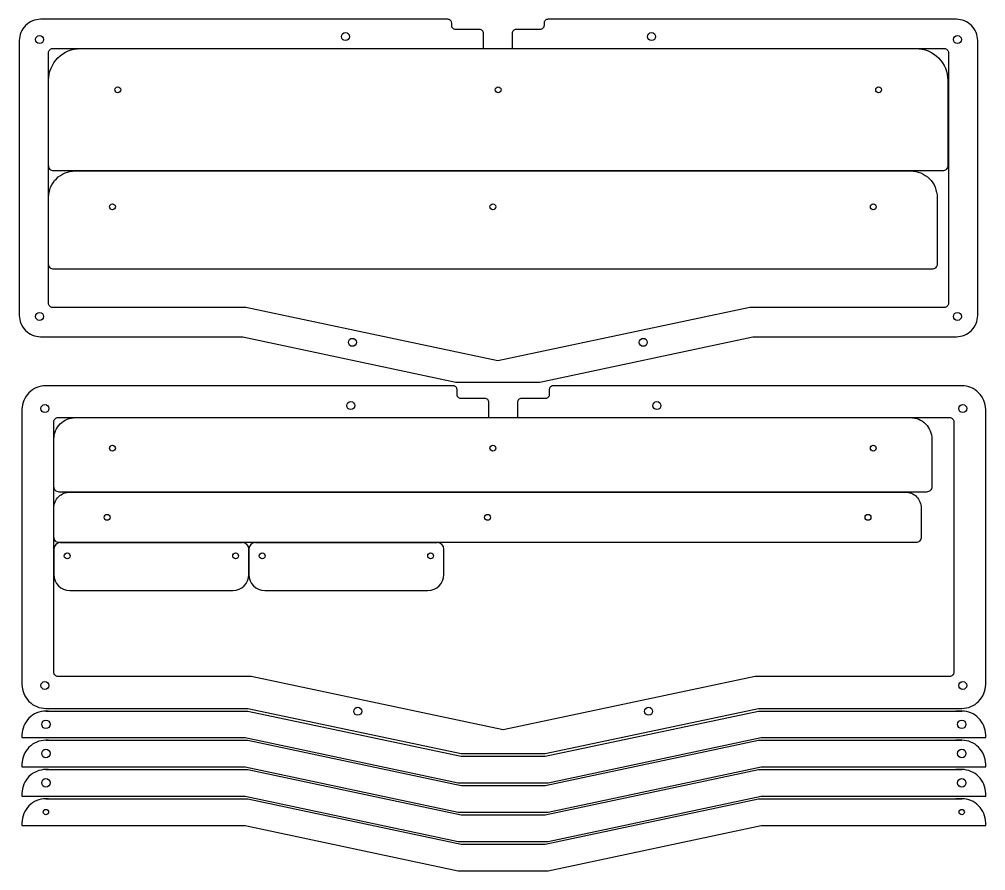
# Model space of a CAD drawing. Extents: x 63 to 788, y 423 to 1014.
# Drawn here: x 425.1 to 788.3, y 423.3 to 743.5 of the extents above; entities that cross this region are included whole.
import ezdxf

# ---------------------------------------------------------------- set-up
doc = ezdxf.new("R2010")
doc.units = 0
doc.header["$MEASUREMENT"] = 0
doc.layers.get('0').update_dxf_attribs({"linetype": 'CONTINUOUS'})

msp = doc.modelspace()

# ---------------------------------------------------------------- linework, layer by layer
at = {"color": 1, "linetype": 'Continuous'}
for p, q in [((440.55, 546.71), (508.85, 546.71)), ((513.85, 546.71), (582.15, 546.71)), ((438.05, 544.21), (438.05, 534.71)), ((511.35, 544.21), (511.35, 534.71)), ((511.35, 534.71), (511.35, 544.21)), ((584.65, 534.71), (584.65, 544.21)), ((444.05, 528.71), (505.35, 528.71)), ((517.35, 528.71), (578.65, 528.71))]:
    msp.add_line(p, q, dxfattribs=at)
for points in [[(599.57, 732.47), (599.57, 738.14, 0.414214), (598.07, 739.64), (589.07, 739.64, -0.414214), (587.57, 741.14), (587.57, 741.97, 0.414214), (586.07, 743.47), (437.55, 743.47), (433.05, 743.47, 0.414214), (425.05, 735.47), (425.05, 730.97), (425.05, 636.63), (425.05, 632.13, 0.414214), (433.05, 624.13), (437.55, 624.13), (509.03, 624.13), (589.19, 607.09), (604.92, 607.09), (620.66, 607.09), (700.81, 624.13), (772.79, 624.13), (777.29, 624.13, 0.414214), (785.29, 632.13), (785.29, 636.63), (785.29, 735.47, 0.414214), (777.29, 743.47), (623.77, 743.47, 0.414214), (622.27, 741.97), (622.27, 741.14, -0.414214), (620.77, 739.64), (611.77, 739.64, 0.414214), (610.27, 738.14), (610.27, 732.47)], [(610.27, 732.47), (772.79, 732.47, -0.414214), (774.29, 730.97), (774.29, 636.63, -0.414214), (772.79, 635.13), (699.65, 635.13), (604.92, 614.99), (510.19, 635.13), (437.55, 635.13, -0.414214), (436.05, 636.63), (436.05, 730.97, -0.414214), (437.55, 732.47), (599.57, 732.47)], [(601.57, 593.71), (601.57, 599.39, 0.414214), (600.07, 600.89), (591.07, 600.89, -0.414214), (589.57, 602.39), (589.57, 604.21, 0.414214), (588.07, 605.71), (439.55, 605.71), (435.05, 605.71, 0.414214), (426.05, 596.71), (426.05, 592.21), (426.05, 497.87), (426.05, 493.37, 0.414214), (435.05, 484.37), (439.55, 484.37), (510.93, 484.37), (591.08, 467.34), (606.92, 467.34), (622.76, 467.34), (702.91, 484.37), (774.79, 484.37), (779.29, 484.37, 0.414214), (788.29, 493.37), (788.29, 497.87), (788.29, 596.71, 0.414214), (779.29, 605.71), (625.77, 605.71, 0.414214), (624.27, 604.21), (624.27, 602.39, -0.414214), (622.77, 600.89), (613.77, 600.89, 0.414214), (612.27, 599.39), (612.27, 593.71)], [(612.27, 593.71), (774.79, 593.71, -0.414214), (776.29, 592.21), (776.29, 497.87, -0.414214), (774.79, 496.37), (701.65, 496.37), (606.92, 476.24), (512.19, 496.37), (439.55, 496.37, -0.414214), (438.05, 497.87), (438.05, 592.21, -0.414214), (439.55, 593.71), (601.57, 593.71)], [(436.05, 483.37), (435.05, 483.37, 0.414214), (426.05, 474.37), (426.05, 473.37), (435.05, 473.37), (439.55, 473.37), (509.88, 473.37), (590.03, 456.34), (606.92, 456.34), (623.81, 456.34), (703.96, 473.37), (774.79, 473.37), (779.29, 473.37), (788.29, 473.37), (788.29, 474.37, 0.414214), (779.29, 483.37)], [(436.05, 472.37), (435.05, 472.37, 0.414214), (426.05, 463.37), (426.05, 462.37), (435.05, 462.37), (439.55, 462.37), (509.88, 462.37), (590.03, 445.34), (606.92, 445.34), (623.81, 445.34), (703.96, 462.37), (774.79, 462.37), (779.29, 462.37), (788.29, 462.37), (788.29, 463.37, 0.414214), (779.29, 472.37)], [(436.05, 461.37), (435.05, 461.37, 0.414214), (426.05, 452.37), (426.05, 451.37), (435.05, 451.37), (439.55, 451.37), (509.88, 451.37), (590.03, 434.34), (606.92, 434.34), (623.81, 434.34), (703.96, 451.37), (774.79, 451.37), (779.29, 451.37), (788.29, 451.37), (788.29, 452.37, 0.414214), (779.29, 461.37)], [(436.05, 450.37), (435.05, 450.37, 0.414214), (426.05, 441.37), (426.05, 440.37), (435.05, 440.37), (439.55, 440.37), (509.88, 440.37), (590.03, 423.34), (606.92, 423.34), (623.81, 423.34), (703.96, 440.37), (774.79, 440.37), (779.29, 440.37), (788.29, 440.37), (788.29, 441.37, 0.414214), (779.29, 450.37)]]:
    msp.add_lwpolyline(points, format="xyb", dxfattribs=at)
for points in [[(436.05, 688.47), (436.05, 701.47), (436.05, 720.47, -0.414214), (448.05, 732.47), (762.05, 732.47, -0.414214), (774.05, 720.47), (774.05, 701.47), (774.05, 688.47, -0.414214), (772.05, 686.47), (623.69, 686.47), (438.05, 686.47, -0.414214)], [(436.05, 651.47), (436.05, 659.47), (436.05, 676.47, -0.414214), (446.05, 686.47), (760.05, 686.47, -0.414214), (770.05, 676.47), (770.05, 659.47), (770.05, 651.47, -0.414214), (768.05, 649.47), (621.69, 649.47), (438.05, 649.47, -0.414214)], [(438.05, 567.71), (438.05, 570.71), (438.05, 585.71, -0.414214), (446.05, 593.71), (760.05, 593.71, -0.414214), (768.05, 585.71), (768.05, 570.71), (768.05, 567.71, -0.414214), (766.05, 565.71), (621.69, 565.71), (440.05, 565.71, -0.414214)], [(438.05, 548.71), (438.05, 559.71, -0.414214), (444.05, 565.71), (758.05, 565.71, -0.414214), (764.05, 559.71), (764.05, 548.71, -0.414214), (762.05, 546.71), (440.05, 546.71, -0.414214)]]:
    msp.add_lwpolyline(points, format="xyb", close=True, dxfattribs=at)
for points in [[(435.05, 483.37), (439.55, 483.37), (510.93, 483.37), (591.08, 466.34), (606.92, 466.34), (622.76, 466.34), (702.91, 483.37), (774.79, 483.37), (779.29, 483.37), (777.04, 483.37)], [(435.05, 472.37), (439.55, 472.37), (510.93, 472.37), (591.08, 455.34), (606.92, 455.34), (622.76, 455.34), (702.91, 472.37), (774.79, 472.37), (779.29, 472.37), (777.04, 472.37)], [(435.05, 461.37), (439.55, 461.37), (510.93, 461.37), (591.08, 444.34), (606.92, 444.34), (622.76, 444.34), (702.91, 461.37), (774.79, 461.37), (779.29, 461.37), (777.04, 461.37)], [(435.05, 450.37), (439.55, 450.37), (510.93, 450.37), (591.08, 433.34), (606.92, 433.34), (622.76, 433.34), (702.91, 450.37), (774.79, 450.37), (779.29, 450.37), (777.04, 450.37)]]:
    msp.add_lwpolyline(points, dxfattribs=at)
for centre, radius in [((547.65, 736.97), 1.5), ((662.69, 736.97), 1.5), ((432.65, 735.87), 1.5), ((777.69, 735.87), 1.5), ((462.05, 716.97), 1.1), ((605.05, 716.97), 1.1), ((748.05, 716.97), 1.1), ((460.05, 672.97), 1.1), ((603.05, 672.97), 1.1), ((746.05, 672.97), 1.1), ((432.65, 631.73), 1.5), ((777.69, 631.73), 1.5), ((550.26, 622.01), 1.5), ((659.59, 622.01), 1.5), ((549.65, 598.21), 1.5), ((664.69, 598.21), 1.5), ((434.65, 597.12), 1.5), ((779.69, 597.12), 1.5), ((460.05, 582.21), 1.1), ((603.05, 582.21), 1.1), ((746.05, 582.21), 1.1), ((458.05, 556.21), 1.1), ((601.05, 556.21), 1.1), ((744.05, 556.21), 1.1), ((443.05, 541.71), 1.1), ((506.35, 541.71), 1.1), ((516.35, 541.71), 1.1), ((579.65, 541.71), 1.1), ((434.65, 492.97), 1.5), ((779.69, 492.97), 1.5), ((552.26, 483.26), 1.5), ((661.59, 483.26), 1.5), ((435.05, 478.37), 1.6), ((779.29, 478.37), 1.6), ((435.05, 467.37), 1.6), ((779.29, 467.37), 1.6), ((435.05, 456.37), 1.6), ((779.29, 456.37), 1.6), ((435.05, 445.37), 1), ((779.29, 445.37), 1)]:
    msp.add_circle(centre, radius, dxfattribs=at)
for centre, radius, start, end in [((440.55, 544.21), 2.5, 90, 180), ((508.85, 544.21), 2.5, 0, 90), ((513.85, 544.21), 2.5, 90, 180), ((582.15, 544.21), 2.5, 0, 90), ((444.05, 534.71), 6, 180, 270), ((505.35, 534.71), 6, 270, 0), ((517.35, 534.71), 6, 180, 270), ((578.65, 534.71), 6, 270, 0)]:
    msp.add_arc(centre, radius, start, end, dxfattribs=at)

doc.saveas('drawing.dxf')
